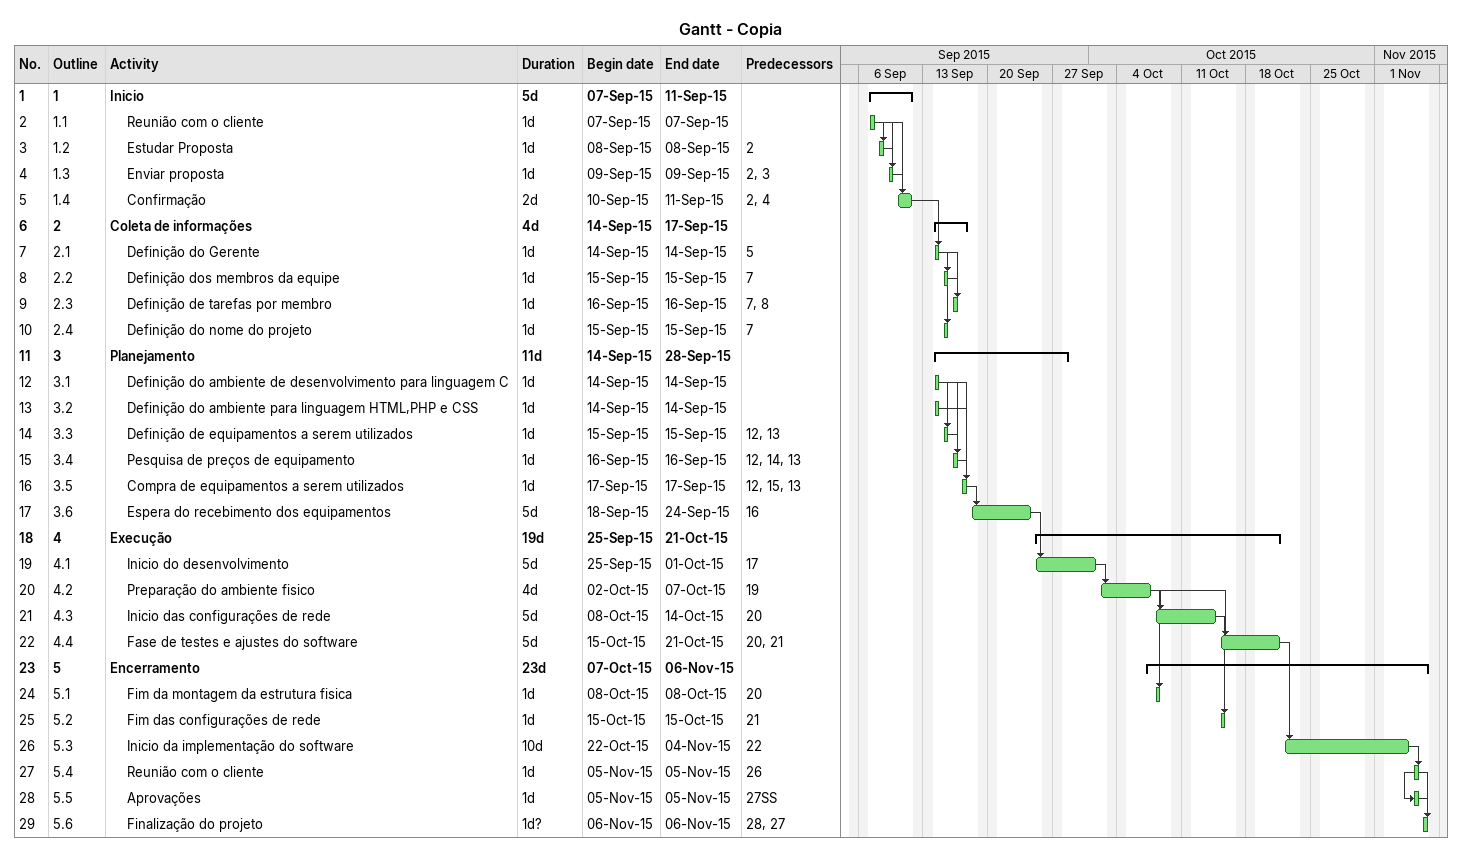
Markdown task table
Gantt - Copia

| ID | WBS | Task | Duration | Start | Finish | Predecessors |
|---|---|---|---|---|---|---|
| 1 | 1 | **Inicio** | 5d | 2015-09-07 | 2015-09-11 |  |
| 2 | 1.1 | Reunião com o cliente | 1d | 2015-09-07 | 2015-09-07 |  |
| 3 | 1.2 | Estudar Proposta | 1d | 2015-09-08 | 2015-09-08 | 2 |
| 4 | 1.3 | Enviar proposta | 1d | 2015-09-09 | 2015-09-09 | 2, 3 |
| 5 | 1.4 | Confirmação | 2d | 2015-09-10 | 2015-09-11 | 2, 4 |
| 6 | 2 | **Coleta de informações** | 4d | 2015-09-14 | 2015-09-17 |  |
| 7 | 2.1 | Definição do Gerente | 1d | 2015-09-14 | 2015-09-14 | 5 |
| 8 | 2.2 | Definição dos membros da equipe | 1d | 2015-09-15 | 2015-09-15 | 7 |
| 9 | 2.3 | Definição de tarefas por membro | 1d | 2015-09-16 | 2015-09-16 | 7, 8 |
| 10 | 2.4 | Definição do nome do projeto | 1d | 2015-09-15 | 2015-09-15 | 7 |
| 11 | 3 | **Planejamento** | 11d | 2015-09-14 | 2015-09-28 |  |
| 12 | 3.1 | Definição do ambiente de desenvolvimento para linguagem C | 1d | 2015-09-14 | 2015-09-14 |  |
| 13 | 3.2 | Definição do ambiente para linguagem HTML,PHP e CSS | 1d | 2015-09-14 | 2015-09-14 |  |
| 14 | 3.3 | Definição de equipamentos a serem utilizados | 1d | 2015-09-15 | 2015-09-15 | 12, 13 |
| 15 | 3.4 | Pesquisa de preços de equipamento | 1d | 2015-09-16 | 2015-09-16 | 12, 14, 13 |
| 16 | 3.5 | Compra de equipamentos a serem utilizados | 1d | 2015-09-17 | 2015-09-17 | 12, 15, 13 |
| 17 | 3.6 | Espera do recebimento dos equipamentos | 5d | 2015-09-18 | 2015-09-24 | 16 |
| 18 | 4 | **Execução** | 19d | 2015-09-25 | 2015-10-21 |  |
| 19 | 4.1 | Inicio do desenvolvimento | 5d | 2015-09-25 | 2015-10-01 | 17 |
| 20 | 4.2 | Preparação do ambiente fisico | 4d | 2015-10-02 | 2015-10-07 | 19 |
| 21 | 4.3 | Inicio das configurações de rede | 5d | 2015-10-08 | 2015-10-14 | 20 |
| 22 | 4.4 | Fase de testes e ajustes do software | 5d | 2015-10-15 | 2015-10-21 | 20, 21 |
| 23 | 5 | **Encerramento** | 23d | 2015-10-07 | 2015-11-06 |  |
| 24 | 5.1 | Fim da montagem da estrutura fisica | 1d | 2015-10-08 | 2015-10-08 | 20 |
| 25 | 5.2 | Fim das configurações de rede | 1d | 2015-10-15 | 2015-10-15 | 21 |
| 26 | 5.3 | Inicio da implementação do software | 10d | 2015-10-22 | 2015-11-04 | 22 |
| 27 | 5.4 | Reunião com o cliente | 1d | 2015-11-05 | 2015-11-05 | 26 |
| 28 | 5.5 | Aprovações | 1d | 2015-11-05 | 2015-11-05 | 27SS |
| 29 | 5.6 | Finalização do projeto | 1d? | 2015-11-06 | 2015-11-06 | 28, 27 |
